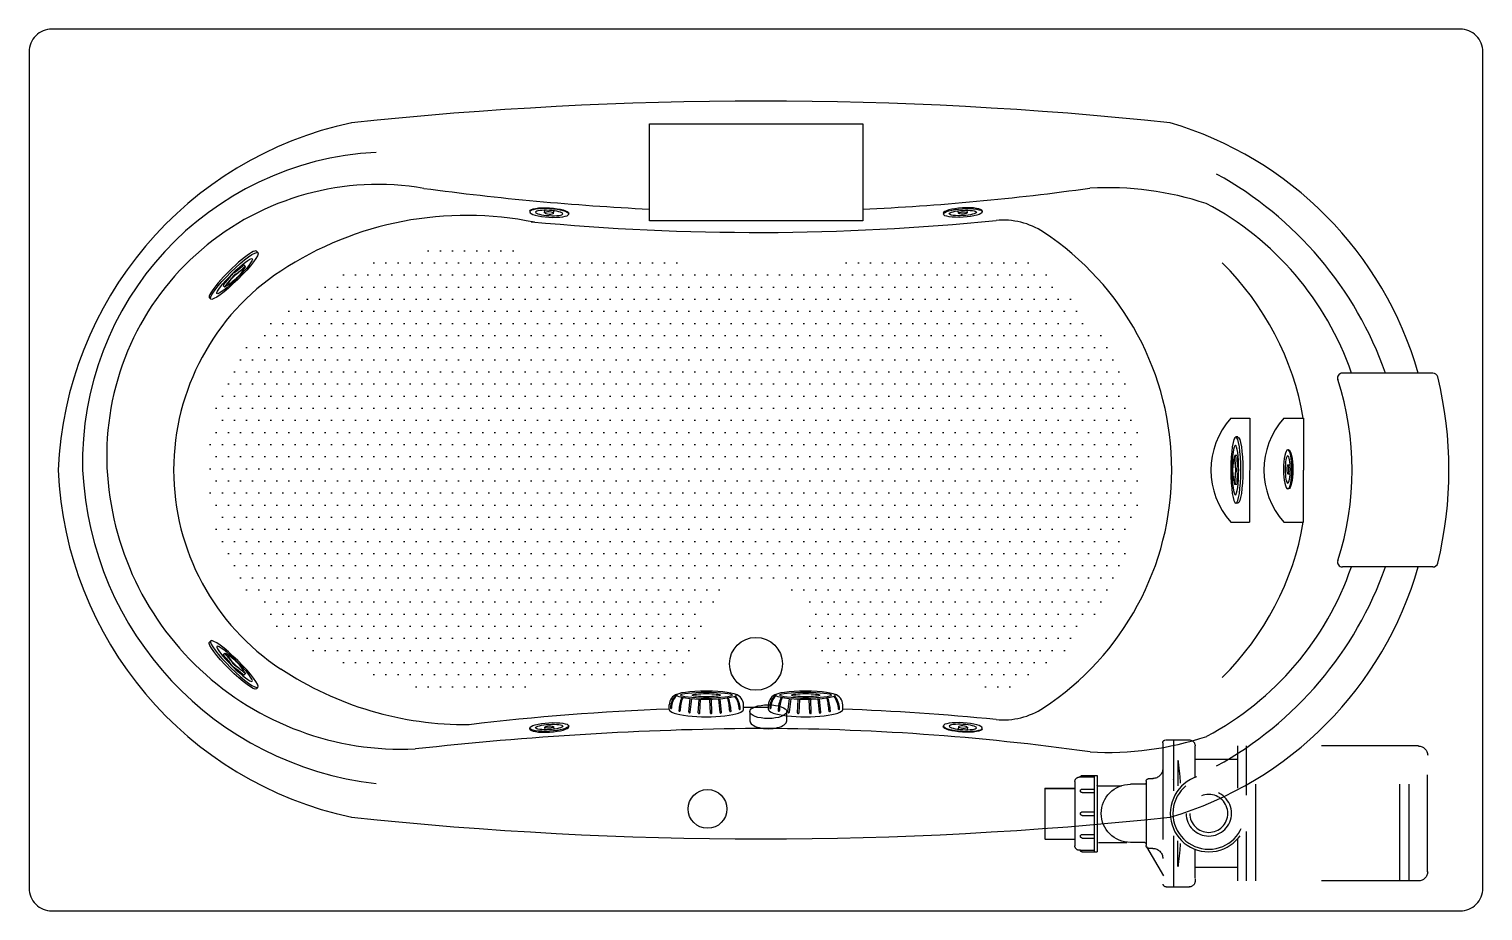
# Model space of a CAD drawing. Header units: millimetres. Extents: x -1273.67 to -1272.17, y 2247.41 to 2248.32.
import ezdxf

# ---------------------------------------------------------------- set-up
doc = ezdxf.new("R2010")
doc.units = ezdxf.units.MM
doc.linetypes.add('HIDDEN', pattern=[0.375, 0.25, -0.125])
for name, color, linetype in [('BOMBA-HJ', 7, 'Continuous'), ('BOMBA-J', 7, 'Continuous'), ('CONTOR04', 7, 'Continuous'), ('CONTOR05', 7, 'Continuous'), ('jacuzzi', 1, 'Continuous'), ('LCOTA02', 1, 'Continuous')]:
    doc.layers.add(name, color=color, linetype=linetype)

# ---------------------------------------------------------------- blocks, each defined once
blk = doc.blocks.new('A$C6C307A44')
at = {"layer": 'BOMBA-HJ', "color": 1, "linetype": 'HIDDEN'}
for p, q in [((0.95, 0.62), (19.59, 0.62)), ((24, 0.82), (24, 0.6))]:
    blk.add_line(p, q, dxfattribs=at)
for centre, radius in [((0.95, 1.57), 0.954), ((24.6, 0.6), 0.601)]:
    blk.add_arc(centre, radius, 180, 270, dxfattribs=at)
at = {"layer": 'BOMBA-J', "color": 1, "linetype": 'HIDDEN'}
for p, q in [((26.27, 15.17), (24.6, 15.17)), ((26.27, 15.17), (24.6, 15.17)), ((26.99, 15.17), (26.14, 15.17)), ((26.21, 15.17), (26.21, 9.92)), ((0, 1.57), (0, 13.59)), ((0.95, 14.55), (19.59, 14.55)), ((1.91, 0.62), (1.91, 14.55)), ((2.86, 0.62), (2.86, 14.55)), ((17.73, 0.62), (17.73, 14.55)), ((18.68, 9.46), (18.68, 14.55)), ((19.59, 10.2), (19.59, 14.55)), ((19.59, 13.19), (19.59, 14.55)), ((24, 14.35), (24, 14.57)), ((24, 14.35), (24, 14.57)), ((27.32, 14.88), (27.32, 0.29)), ((24, 13.19), (19.59, 13.19)), ((25.77, 12.99), (25.77, 10.43)), ((28.76, 11.18), (28.32, 11.18)), ((29.04, 10.9), (29.04, 4.27)), ((29.19, 10.59), (30.67, 10.59)), ((34.11, 11.5), (34.11, 3.61)), ((34.41, 11.5), (34.41, 3.61)), ((34.41, 11.32), (35.95, 11.32)), ((36.4, 10.88), (36.4, 4.25)), ((36.4, 10.87), (36.4, 4.24)), ((33.96, 10.44), (31.59, 10.44)), ((34.04, 10.45), (33.99, 10.45)), ((39.5, 10.18), (36.4, 10.18)), ((39.5, 10.17), (36.4, 10.17)), ((39.5, 10.18), (39.5, 5.36)), ((39.5, 10.17), (39.5, 4.98)), ((18.68, 0.62), (18.68, 5.73)), ((19.59, 0.62), (19.59, 4.99)), ((25.77, 2.19), (25.77, 4.75)), ((26.21, 5.26), (26.21, 0)), ((29.19, 4.58), (30.67, 4.58)), ((33.96, 4.6), (31.04, 4.6)), ((39.5, 4.93), (36.4, 4.93)), ((39.5, 5.73), (39.5, 5.36)), ((39.5, 5.36), (39.5, 4.99)), ((19.59, 0.82), (19.59, 4.4)), ((19.59, 0.62), (19.59, 4.4)), ((19.59, 0.82), (19.59, 4.4)), ((29, 4.13), (27.27, 1.13)), ((28.76, 3.99), (28.36, 3.99)), ((35.83, 3.79), (34.41, 3.79)), ((35.83, 3.8), (35.95, 3.8)), ((35.83, 3.79), (35.95, 3.79)), ((19.59, 2), (24, 2)), ((24, 0.82), (24, 0.6)), ((26.99, 0), (24.58, 0))]:
    blk.add_line(p, q, dxfattribs=at)
for points in [[(24, 11.3), (24, 13.69), (24, 14.35)], [(24, 13.19), (24, 13.69), (24, 14.35)], [(35.65, 11.5), (34.11, 11.5)], [(35.65, 10.09), (34.41, 10.09)], [(35.65, 9.73), (34.41, 9.73)], [(35.65, 7.74), (34.41, 7.74)], [(35.65, 7.38), (34.41, 7.38)], [(35.65, 5.41), (34.41, 5.41)], [(35.65, 5.05), (34.41, 5.05)], [(24, 0.89), (24, 3.88)], [(35.65, 3.61), (34.11, 3.61)]]:
    blk.add_lwpolyline(points, dxfattribs=at)
for radius in [3.97, 3.7, 2.34, 1.96]:
    blk.add_circle((22.58, 7.59), radius, dxfattribs=at)
for centre, radius, start, end in [((24.6, 14.57), 0.601, 90, 180), ((24.6, 14.57), 0.601, 90, 180), ((27.04, 14.88), 0.286, 0, 90), ((0.95, 13.59), 0.954, 90, 180), ((67.19, 7.55), 41.79, 172.3703, 175.6636), ((28.36, 12.23), 1.04, 180, 270), ((28.76, 10.9), 0.286, 0, 90), ((29.19, 10.74), 0.145, 180, 270), ((30.67, 7.59), 3, 270, 90), ((34.04, 10.53), 0.0743, 270, 345.1417), ((35.65, 11.32), 0.18, 0, 90), ((35.95, 10.87), 0.45, 0, 90), ((35.65, 9.91), 0.18, 270, 90), ((35.65, 7.56), 0.18, 270, 90), ((29.19, 4.43), 0.145, 90, 180), ((35.65, 5.23), 0.18, 270, 90), ((67.19, 7.64), 41.79, 184.3364, 187.6297), ((28.36, 2.94), 1.04, 90, 180), ((28.76, 4.27), 0.286, 270, 0), ((35.65, 3.79), 0.18, 270, 0), ((35.95, 4.24), 0.45, 270, 0), ((24.6, 0.6), 0.601, 180, 270), ((26.99, 0.29), 0.286, 270, 360)]:
    blk.add_arc(centre, radius, start, end, dxfattribs=at)
blk = doc.blocks.new('A$C302A24D9')
at = {"layer": 'jacuzzi'}
for p, q in [((0, 1.23), (0, 1.02)), ((1.81, 1.02), (1.81, 1.61)), ((2.9, 1.02), (2.9, 1.61)), ((4.71, 1.23), (4.71, 1.02))]:
    blk.add_line(p, q, dxfattribs=at)
at = {"layer": 'jacuzzi', "extrusion": (0, 0, -1)}
for centre, major_axis, ratio, start_param, end_param in [((2.36, 1.23), (2.36, 0), 0.431953, 3.141593, 6.283185), ((2.36, 1.02), (2.36, 0), 0.431953, 3.141593, 9.424778), ((2.36, 1.02), (1.65, 0), 0.381644, 3.141593, 9.424778), ((2.36, 1.02), (0.544, 0), 0.461888, 1.570796326794896, 7.853981633974482)]:
    blk.add_ellipse(centre, major_axis=major_axis, ratio=ratio, start_param=start_param, end_param=end_param, dxfattribs=at)
blk = doc.blocks.new('A$C689742B0')
at = {"layer": 'LCOTA02'}
for p, q in [((2.06, 7.43), (0.95, 7.43)), ((0.95, 0), (2.06, 0))]:
    blk.add_line(p, q, dxfattribs=at)
blk.add_ellipse((0.95, 3.71), major_axis=(0, 3.71), ratio=0.25582, start_param=0, end_param=3.141593, dxfattribs=at)
blk.add_ellipse((2.06, 3.71), major_axis=(0, 3.71), ratio=0.223506, dxfattribs=at)
blk = doc.blocks.new('A$C3C165EA5')
at = {"layer": 'CONTOR05', "rotation": 90}
blk.add_blockref('A$C689742B0', (7.43, 0), dxfattribs=at)
blk = doc.blocks.new('A$C18C942D9')
at = {"layer": 'LCOTA02'}
for p, q in [((1.39, 14.07), (2.25, 14.06)), ((1.39, 14.07), (2.25, 14.06)), ((0.72, 8.27), (3.27, 8.13)), ((0.74, 8.55), (3.28, 8.42)), ((0.87, 10.09), (3.36, 9.79)), ((0.91, 10.36), (3.39, 10.07)), ((0.71, 6.26), (3.26, 6.35)), ((0.72, 5.98), (3.27, 6.07)), ((0.82, 4.43), (3.33, 4.69)), ((0.85, 4.16), (3.35, 4.41)), ((1.39, 0), (2.25, 0.01))]:
    blk.add_line(p, q, dxfattribs=at)
for centre, radius, start, end in [((1.63, 13.71), 0.086, 68.3204, 262.6804), ((1.75, 10.74), 3.06, 37.8314, 91.6456), ((2.23, 11.96), 2.1, 15.4909, 89.5), ((1.15, 12.09), 0.124, 70.0987, 280.7386), ((1.13, 5.34), 6.63, 68.2863, 89.644), ((1.13, 6.05), 6.16, 66.1373, 89.444), ((1.63, 10.22), 3.41, 44.3309, 90.2321), ((0.73, 8.41), 0.139, 86.3618, 267.5776), ((0.89, 10.23), 0.136, 80.818, 264.7502), ((0.71, 6.12), 0.139, 91.7123, 272.3078), ((0.83, 4.29), 0.137, 94.5439, 277.7632), ((-0.04, 18.07), 15.5, 274.0945, 283.2492), ((0.37, 12.75), 10.42, 274.1152, 287.7136), ((1.09, 2.48), 0.134, 97.3715, 283.5655), ((1.47, 0.72), 0.086, 97.3196, 291.6796), ((1.21, 5.45), 4.65, 273.0204, 304.8844), ((1.38, 4.67), 4.04, 271.6748, 309.1263), ((2.23, 2.11), 2.1, 270.5, 344.4472)]:
    blk.add_arc(centre, radius, start, end, dxfattribs=at)
blk.add_ellipse((1.39, 7.04), major_axis=(0, 7.03), ratio=0.198307, start_param=6.281174, end_param=9.428239, dxfattribs=at)
for major_axis, ratio in [((0, 5.6), 0.1484), ((0, 4.89), 0.114375), ((0, 2.65), 0.112344)]:
    blk.add_ellipse((4.09, 7.03), major_axis=major_axis, ratio=ratio, dxfattribs=at)
blk = doc.blocks.new('PO')
at = {"layer": 'CONTOR04', "xscale": 0.639661404713691, "yscale": 0.639661404713691, "zscale": 0.639661404713691, "rotation": 359.9917632775139}
blk.add_blockref('A$C18C942D9', (-0.89, -4.5), dxfattribs=at)

msp = doc.modelspace()

# ---------------------------------------------------------------- hatches: boundary and pattern name
at = {"layer": 'jacuzzi'}
h = msp.add_hatch(dxfattribs=at)
h.set_pattern_fill('DOTS', color=256, scale=0.2, style=0)
h.set_pattern_definition([(0, (-1278.617221, 2248.804666), (0.00625, 0.0125), [0, -0.0125])])
edge = h.paths.add_edge_path()
edge.add_arc((-1272.9217, 2250.5767), 2.4983, 264.5723, 275.7394, ccw=False)
edge.add_arc((-1273.2216, 2247.7808), 0.3153, 78.366, 123.4086)
edge.add_arc((-1273.2777, 2247.8658), 0.2134, 123.4086, 236.5914)
edge.add_arc((-1273.2216, 2247.9509), 0.3153, 236.5914, 281.9694)
edge.add_arc((-1272.9229, 2245.1306), 2.5227, 92.2023, 95.307, ccw=False)
edge.add_arc((-1273.0214, 2247.6941), 0.0427, 272.2023, 360.6169)
edge.add_arc((-1272.9229, 2247.6951), 0.0559, -0.6169, 180.6169, ccw=False)
edge.add_arc((-1272.8243, 2247.6941), 0.0427, 179.3831, 267.7977)
edge.add_arc((-1272.9229, 2245.1306), 2.5227, 84.2893, 87.7977, ccw=False)
edge.add_arc((-1272.6676, 2247.6832), 0.0427, 264.2893, 303.3307)
edge.add_arc((-1272.7877, 2247.8658), 0.2612, 303.3307, 416.6674)
edge.add_arc((-1272.6676, 2248.0485), 0.0427, 56.6674, 95.7394)

# ---------------------------------------------------------------- linework, layer by layer
for p, q in [((-1273.4383, 2248.0917), (-1273.4368, 2248.0902)), ((-1273.4512, 2248.0774), (-1273.4497, 2248.0759)), ((-1273.4725, 2248.0564), (-1273.4708, 2248.0548)), ((-1273.4869, 2248.0437), (-1273.4854, 2248.0422)), ((-1272.2244, 2247.9658), (-1272.3178, 2247.9658)), ((-1272.4329, 2247.9193), (-1272.4135, 2247.9193)), ((-1272.4135, 2247.9193), (-1272.4136, 2247.812)), ((-1272.3782, 2247.9193), (-1272.3581, 2247.9193)), ((-1272.3581, 2247.9193), (-1272.3581, 2247.8658)), ((-1272.4257, 2247.9), (-1272.4278, 2247.9)), ((-1272.4268, 2247.8808), (-1272.4289, 2247.8808)), ((-1272.3581, 2247.812), (-1272.3581, 2247.8658)), ((-1272.4268, 2247.8509), (-1272.4291, 2247.8509)), ((-1272.4257, 2247.8317), (-1272.4278, 2247.8317)), ((-1272.4329, 2247.812), (-1272.4136, 2247.812)), ((-1272.3782, 2247.812), (-1272.3581, 2247.812)), ((-1272.2244, 2247.7658), (-1272.3178, 2247.7658)), ((-1273.4869, 2247.688), (-1273.4854, 2247.6895)), ((-1273.4725, 2247.6753), (-1273.4708, 2247.6769)), ((-1273.4512, 2247.6543), (-1273.4497, 2247.6558)), ((-1273.4383, 2247.64), (-1273.4368, 2247.6415))]:
    msp.add_line(p, q, dxfattribs=at)
at = {"layer": 'jacuzzi', "color": 3}
msp.add_lwpolyline([(-1273.6494, 2247.4108), (-1272.1963, 2247.4108, 0.414214), (-1272.1729, 2247.4343), (-1272.1729, 2248.2974, 0.414214), (-1272.1963, 2248.3208), (-1273.6494, 2248.3208, 0.414214), (-1273.6729, 2248.2974), (-1273.6729, 2247.4343, 0.414214)], format="xyb", close=True, dxfattribs=at)
at = {"layer": 'jacuzzi'}
msp.add_lwpolyline([(-1273.0329, 2248.2231), (-1272.8128, 2248.2231), (-1272.8128, 2248.123), (-1273.0329, 2248.123)], close=True, dxfattribs=at)
msp.add_lwpolyline([(-1272.6353, 2248.1189), (-1272.6353, 2248.1189)], dxfattribs=at)
for centre, radius in [((-1272.9229, 2247.6658), 0.0273), ((-1272.9729, 2247.5161), 0.02)]:
    msp.add_circle(centre, radius, dxfattribs=at)
for centre, radius, start, end in [((-1272.9179, 2244.2168), 4.0296, 83.9861, 96.0139), ((-1273.2603, 2247.8498), 0.3828, 102.0212, 177.5966), ((-1272.6027, 2247.8621), 0.3776, 15.952, 73.5375), ((-1273.2979, 2247.8743), 0.3198, 93.0326, 181.5111), ((-1272.6295, 2247.8403), 0.3776, 19.395, 61.1978), ((-1273.3129, 2247.8806), 0.2799, 80.2401, 180.9766), ((-1272.8942, 2250.9124), 2.7808, 262.3281, 267.1401), ((-1272.9229, 2250.6011), 2.4685, 272.5553, 278.0228), ((-1272.5603, 2247.8321), 0.3251, 71.7099, 93.177), ((-1272.6047, 2247.8639), 0.3133, 18.9993, 62.1346), ((-1273.2216, 2247.7808), 0.3478, 78.366, 123.4086), ((-1272.9217, 2250.5767), 2.4657, 264.5723, 275.7394), ((-1272.6676, 2248.0485), 0.0752, 56.6674, 95.7394), ((-1272.7877, 2247.8658), 0.2938, 303.3307, 56.6674), ((-1273.2777, 2247.8658), 0.246, 123.4086, 236.5914), ((-1272.6493, 2247.8692), 0.2954, 9.7583, 45.3868), ((-1272.3178, 2247.9608), 0.005, 90, 197.8173), ((-1272.2244, 2247.9608), 0.005, 13.7224, 90), ((-1272.6134, 2247.8658), 0.4055, 346.2776, 13.7224), ((-1272.6134, 2247.8658), 0.3055, 342.1827, 17.8173), ((-1272.3734, 2247.8657), 0.0801, 137.964, 222.036), ((-1272.3187, 2247.8657), 0.0801, 137.964, 222.036), ((-1273.2882, 2247.8823), 0.3046, 181.2085, 272.589), ((-1273.2603, 2247.8819), 0.3828, 182.4034, 257.9788), ((-1273.2763, 2247.8819), 0.3417, 182.6937, 263.5214), ((-1272.6493, 2247.8621), 0.2954, 314.6132, 350.2417), ((-1272.6027, 2247.8696), 0.3776, 286.4625, 344.048), ((-1272.6053, 2247.8682), 0.3139, 298.0227, 340.9789), ((-1272.6295, 2247.8914), 0.3776, 298.8022, 340.605), ((-1272.3178, 2247.7708), 0.005, 162.1827, 270), ((-1272.2244, 2247.7708), 0.005, 270, 346.2776), ((-1273.2216, 2247.9509), 0.3478, 236.5914, 270.4436), ((-1272.9229, 2245.1306), 2.4901, 92.0627, 96.8274), ((-1272.9229, 2245.1306), 2.4901, 90, 90.2953), ((-1272.9229, 2245.1306), 2.4901, 89.7047, 90), ((-1272.9229, 2245.1306), 2.4901, 84.2893, 87.9373), ((-1272.6676, 2247.6832), 0.0752, 264.2893, 303.3307), ((-1272.8896, 2244.1169), 3.4824, 90.5466, 96.3431), ((-1272.9229, 2245.1306), 2.4685, 81.9742, 90), ((-1272.5603, 2247.8989), 0.3245, 266.834, 288.4125), ((-1272.6983, 2248.1165), 0.606, 289.8793, 289.9129), ((-1272.9179, 2251.5149), 4.0296, 263.9861, 276.0139)]:
    msp.add_arc(centre, radius, start, end, dxfattribs=at)
for centre, major_axis, ratio, start_param, end_param in [((-1273.4626, 2248.0677), (0.0243, 0.024), 0.15, 0, 3.141593), ((-1273.4611, 2248.0662), (0.0243, 0.024), 0.15, 4.712389, 10.995574), ((-1273.4608, 2248.0659), (0.0182, 0.018), 0.133333, -1.570796, 4.712389), ((-1273.4753, 2248.0575), (0.0115, 0.0114), 0.15, -1.378279, -0.506677), ((-1273.4738, 2248.056), (0.0115, 0.0114), 0.15, -1.378279, -0.506677), ((-1273.4599, 2248.065), (0.0076, 0.00749), 0.15, -1.570796, 4.712389), ((-1273.4628, 2248.0679), (0.00163, 0.00161), 0.15, 0.506677, 2.634916), ((-1273.457, 2248.062), (0.0115, 0.0114), 0.15, 1.134995, 2.006598), ((-1273.4613, 2248.0664), (0.00163, 0.00161), 0.15, 0.506677, 2.634916), ((-1273.4522, 2248.0802), (0.0115, 0.0114), 0.15, 3.648269, 4.519872), ((-1273.4507, 2248.0787), (0.0115, 0.0114), 0.15, 3.648269, 4.519872), ((-1273.4532, 2248.0693), (0.00163, 0.00161), 0.15, 4.276588, 6.404827), ((-1273.4528, 2248.0758), (0.00163, 0.00161), 0.15, 0, 1.378279), ((-1273.4404, 2248.0825), (0.0115, 0.0114), 0.15, 2.391632, 3.263235), ((-1273.4513, 2248.0743), (0.00163, 0.00161), 0.15, -0.74996, 1.378279), ((-1273.4708, 2248.0581), (0.00163, 0.00161), 0.15, 1.763314, 3.141593), ((-1273.4693, 2248.0565), (0.00163, 0.00161), 0.15, 1.763314, 3.891553), ((-1273.4776, 2248.0457), (0.0115, 0.0114), 0.15, -0.121642, 0.74996), ((-1273.4643, 2248.0583), (0.00163, 0.00161), 0.15, 3.019951, 5.14819)]:
    msp.add_ellipse(centre, major_axis=major_axis, ratio=ratio, start_param=start_param, end_param=end_param, dxfattribs=at)
at = {"layer": 'jacuzzi', "extrusion": (0, 0, -1)}
for centre, major_axis, ratio, start_param, end_param in [((-1272.4278, 2247.8658), (0, -0.0341), 0.15, 3.141593, 9.424778), ((-1272.4283, 2247.8658), (0, -0.0256), 0.133333, 3.141593, 9.424778), ((-1272.4257, 2247.8658), (0, -0.0341), 0.15, 3.141593, 6.283185), ((-1272.4311, 2247.8737), (0, -0.00229), 0.15, 1.134995, 3.263235), ((-1272.4337, 2247.8658), (0, -0.0162), 0.15, 4.276588, 5.14819), ((-1272.4308, 2247.892), (0, -0.0162), 0.15, -0.74996, 0.121642), ((-1272.4295, 2247.8658), (0, -0.0107), 0.15, 3.141593, 9.424778), ((-1272.4289, 2247.8785), (0, -0.00229), 0.15, 2.391632, 4.519872), ((-1272.4262, 2247.882), (0, -0.0162), 0.15, 0.506677, 1.378279), ((-1272.4268, 2247.8785), (0, -0.00229), 0.15, 3.141593, 4.519872), ((-1272.4241, 2247.882), (0, -0.0162), 0.15, 0.506677, 1.378279), ((-1272.4311, 2247.858), (0, -0.00229), 0.15, -0.121642, 2.006598), ((-1272.4308, 2247.8397), (0, -0.0162), 0.15, 3.019951, 3.891553), ((-1272.4262, 2247.8497), (0, -0.0162), 0.15, 1.763314, 2.634916), ((-1272.4275, 2247.8658), (0, -0.00229), 0.15, 3.648269, 5.776509), ((-1272.4241, 2247.8497), (0, -0.0162), 0.15, 1.763314, 2.634916), ((-1272.4254, 2247.8658), (0, -0.00229), 0.15, 3.648269, 5.776509), ((-1272.4289, 2247.8532), (0, -0.00229), 0.15, -1.378279, 0.74996), ((-1272.4268, 2247.8532), (0, -0.00229), 0.15, -1.378279, 0), ((-1273.4611, 2247.6655), (-0.0243, 0.024), 0.15, 3.141593, 9.424778), ((-1273.4626, 2247.664), (-0.0243, 0.024), 0.15, 3.141593, 6.283185), ((-1273.4608, 2247.6658), (-0.0182, 0.018), 0.133333, 3.141593, 9.424778), ((-1273.4708, 2247.6736), (-0.00163, 0.00161), 0.15, -1.378279, 0), ((-1273.4693, 2247.6752), (-0.00163, 0.00161), 0.15, -1.378279, 0.74996), ((-1273.4776, 2247.686), (-0.0115, 0.0114), 0.15, 3.019951, 3.891553), ((-1273.4738, 2247.6757), (-0.0115, 0.0114), 0.15, 1.763314, 2.634916), ((-1273.4643, 2247.6734), (-0.00163, 0.00161), 0.15, -0.121642, 2.006598), ((-1273.4753, 2247.6742), (-0.0115, 0.0114), 0.15, 1.763314, 2.634916), ((-1273.4599, 2247.6667), (-0.0076, 0.00749), 0.15, 3.141593, 9.424778), ((-1273.4628, 2247.6638), (-0.00163, 0.00161), 0.15, 3.648269, 5.776509), ((-1273.457, 2247.6697), (-0.0115, 0.0114), 0.15, 4.276588, 5.14819), ((-1273.4613, 2247.6653), (-0.00163, 0.00161), 0.15, 3.648269, 5.776509), ((-1273.4522, 2247.6515), (-0.0115, 0.0114), 0.15, 0.506677, 1.378279), ((-1273.4507, 2247.653), (-0.0115, 0.0114), 0.15, 0.506677, 1.378279), ((-1273.4532, 2247.6624), (-0.00163, 0.00161), 0.15, 1.134995, 3.263235), ((-1273.4404, 2247.6492), (-0.0115, 0.0114), 0.15, -0.74996, 0.121642), ((-1273.4528, 2247.6559), (-0.00163, 0.00161), 0.15, 3.141593, 4.519872), ((-1273.4513, 2247.6574), (-0.00163, 0.00161), 0.15, 2.391632, 4.519872)]:
    msp.add_ellipse(centre, major_axis=major_axis, ratio=ratio, start_param=start_param, end_param=end_param, dxfattribs=at)

# ---------------------------------------------------------------- block references
at = {"layer": 'jacuzzi'}
for name, p, xscale, yscale, zscale, rotation in [('A$C302A24D9', (-1273.1566, 2248.1279), 0.008535674387007607, 0.004267837193310697, 0.008535674386909841, 356.6274245310794), ('A$C302A24D9', (-1272.3786, 2247.8866), 0.008535674387076142, 0.004267837193310697, 0.008535674386909163, 270), ('PO', (-1272.9741, 2247.6188), 0.008535674387076142, 0.008535674387076142, 0.008535674386909163, 90), ('PO', (-1272.8717, 2247.6188), 0.008535674387076142, 0.008535674387076142, 0.008535674386909163, 90), ('A$C302A24D9', (-1272.6891, 2247.6038), 0.008535674387007607, 0.004267837193310697, 0.008535674386909841, 176.6274245310794)]:
    msp.add_blockref(name, p, dxfattribs=dict(at, xscale=xscale, yscale=yscale, zscale=zscale, rotation=rotation))
at = {"layer": 'jacuzzi', "extrusion": (0, 0, -1), "xscale": 0.008535674387007607, "yscale": 0.004267837193310697, "zscale": -0.008535674386909163}
for p, rotation in [((1272.6891, 2248.1279), 356.6274245310794), ((1273.1566, 2247.6038), 176.6274245310794)]:
    msp.add_blockref('A$C302A24D9', p, dxfattribs=dict(at, rotation=rotation))
at = {"layer": 'jacuzzi', "xscale": 0.008535674386848768, "yscale": 0.005121404632063786, "zscale": 0.008535674386909163}
msp.add_blockref('A$C3C165EA5', (-1272.9546, 2247.5989), dxfattribs=at)
at = {"layer": 'jacuzzi', "extrusion": (0, 0, -1), "xscale": 0.01000000000021828, "yscale": 0.01000000000021828, "zscale": -0.01000000000010459}
msp.add_blockref('A$C6C307A44', (1272.2299, 2247.4356), dxfattribs=at)

doc.saveas('drawing.dxf')
